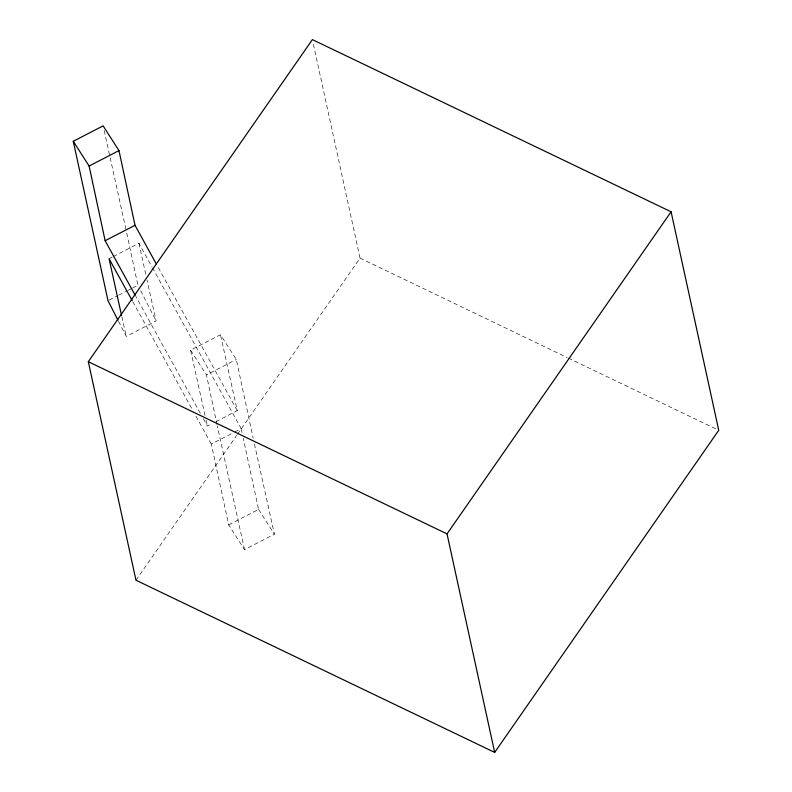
<?xml version="1.0" encoding="UTF-8"?>
<svg xmlns="http://www.w3.org/2000/svg" width="792" height="792" viewBox="0 0 792 792"><rect width="100%" height="100%" fill="white"/><g stroke="black" fill="none" stroke-linecap="round" stroke-linejoin="round"><path stroke-width="0.59" stroke-dasharray="3.96 2.97" d="M135.967 580.219L236.729 435.372M237.432 434.363L360.033 258.113L312.909 42.016M109.068 258.737L112.266 257.083M113.335 256.529L138.937 243.302L151.985 266.924M109.088 300.168L117.622 295.762M118.691 295.208L127.225 290.803M128.294 290.248L131.492 288.595M132.561 288.05L137.897 285.288L126.393 231.502M118.513 321.255L126.255 336.392L156.123 320.958L147.025 280.101M205.039 415.434L190.585 350.153L220.463 334.729L236.303 359.469L253.133 438.025M217.058 424.71L206.435 374.903L236.303 359.469M203.306 418.651L207.385 426.056L211.652 423.849M215.919 421.641L237.263 410.622L220.463 334.729M254.43 444.015L274.398 534.204L244.53 549.628L228.68 524.888L211.315 444.065L233.719 432.491M234.788 431.937L241.184 428.63L152.579 267.993M228.68 524.888L258.558 509.454L243.243 438.144M360.033 258.113L567.23 357.568M568.349 358.103L716.513 429.224M190.585 350.153L206.435 374.903M258.558 509.454L274.398 534.204M237.263 410.622L157.38 265.904M200.386 413.375L135.798 296.376M132.749 301.594L192.426 409.771M195.97 416.206L211.315 444.065M140.659 290.694L156.123 320.958M244.53 549.628L217.315 425.908M121.849 316.741L126.255 336.392M104.178 130.551L126.136 230.294M206.078 420.156L207.385 426.056M138.937 243.302L145.985 275.349M241.184 428.63L242.213 433.382"/><path stroke-width="1.19" d="M88.318 361.706L312.385 39.6L671.091 211.781L718.74 430.294L494.673 752.4L135.967 580.219L88.318 361.706L447.034 533.887L494.673 752.4M447.034 533.887L671.091 211.781M117.968 320.176L108.019 300.722L73.26 141.283L103.128 125.859L118.978 150.599L135.006 225.294L156.192 263.756M135.204 295.297L105.138 240.728L89.11 166.033L118.978 150.599M105.138 240.728L135.006 225.294M73.26 141.283L89.11 166.033M132.165 300.534L109.068 258.737L121.592 315.582"/></g></svg>
